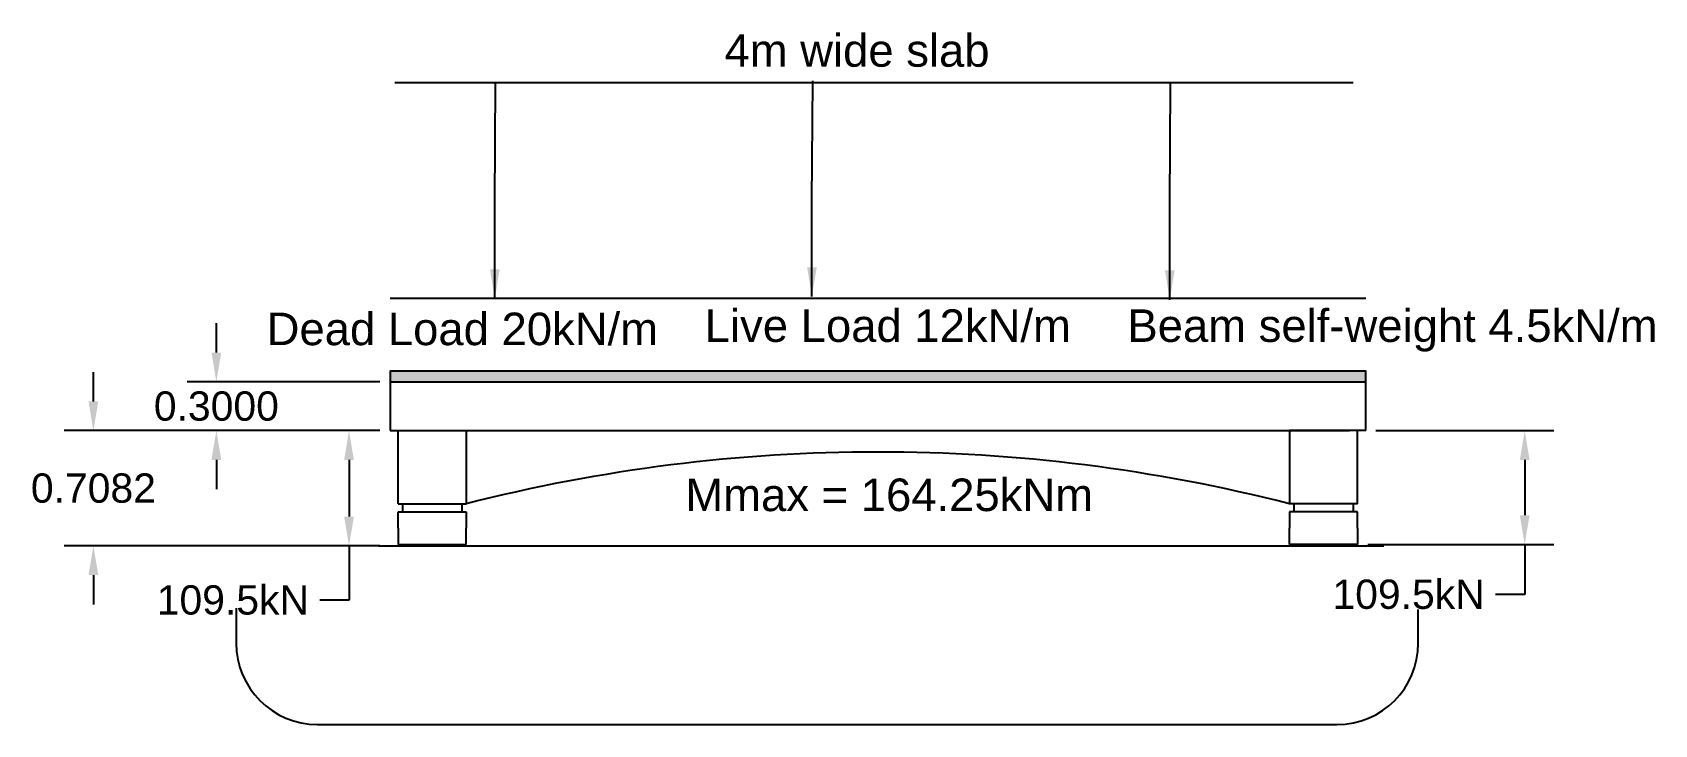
# Model space of a CAD drawing. Header units: inches. Extents: x 0 to 49.1, y 4.4 to 47.2.
# Drawn here: x 10.26 to 20.24, y 42.94 to 47.2 of the extents above.
import ezdxf

# ---------------------------------------------------------------- set-up
doc = ezdxf.new("R2010")
doc.units = ezdxf.units.IN
doc.header["$MEASUREMENT"] = 0
doc.styles.get("Standard").update_dxf_attribs({"font": 'arial.ttf'})
doc.dimstyles.get("Standard").update_dxf_attribs({"dimtxt": 0.18, "dimasz": 0.18, "dimexe": 0.18, "dimexo": 0.0625, "dimgap": 0.09, "dimtad": 0, "dimtih": 1, "dimtoh": 1, "dimdec": 4, "dimzin": 0, "dimdsep": 46, "dimtxsty": 'Standard', "dimcen": 0.09, "dimadec": 0, "dimazin": 0, "dimtfac": 1, "dimtdec": 4, "dimtofl": 0, "dimtmove": 0, "dimatfit": 3, "dimfxl": 1, "dimtolj": 1, "dimtzin": 0, "dimarcsym": 0})

# ---------------------------------------------------------------- blocks, each defined once
blk = doc.blocks.new('*D20')
at = {"color": 0, "lineweight": -2, "transparency": 16777216}
for p, q in [((11.3918, 45.2305), (11.3918, 45.4105)), ((12.3975, 45.0505), (11.2118, 45.0505)), ((12.3975, 44.7505), (11.2118, 44.7505)), ((11.3918, 44.5705), (11.3918, 44.3905))]:
    blk.add_line(p, q, dxfattribs=at)
at = {"color": 0, "transparency": 16777216}
for points in [[(11.3618, 45.2305), (11.4218, 45.2305), (11.3918, 45.0505)], [(11.3618, 44.5705), (11.4218, 44.5705), (11.3918, 44.7505)]]:
    blk.add_solid(points, dxfattribs=at)
at = {"layer": 'Defpoints', "color": 0, "transparency": 16777216}
for p in [(12.46, 45.0505), (11.3918, 44.7505), (12.46, 44.7505)]:
    blk.add_point(p, dxfattribs=at)
at = {"color": 0, "transparency": 16777216, "insert": (11.3918, 44.9005), "char_height": 0.18, "attachment_point": 5}
blk.add_mtext('\\A1;0.3000', dxfattribs=at)
blk = doc.blocks.new('*D21')
at = {"color": 0, "lineweight": -2, "transparency": 16777216}
for p, q in [((10.6356, 44.9305), (10.6356, 45.1105)), ((12.3975, 44.7505), (10.4556, 44.7505)), ((12.3975, 44.0424), (10.4556, 44.0424)), ((10.6356, 43.8624), (10.6356, 43.6824))]:
    blk.add_line(p, q, dxfattribs=at)
at = {"color": 0, "transparency": 16777216}
for points in [[(10.6056, 44.9305), (10.6656, 44.9305), (10.6356, 44.7505)], [(10.6056, 43.8624), (10.6656, 43.8624), (10.6356, 44.0424)]]:
    blk.add_solid(points, dxfattribs=at)
at = {"layer": 'Defpoints', "color": 0, "transparency": 16777216}
for p in [(12.46, 44.7505), (10.6356, 44.0424), (12.46, 44.0424)]:
    blk.add_point(p, dxfattribs=at)
at = {"color": 0, "transparency": 16777216, "insert": (10.6356, 44.3964), "char_height": 0.18, "attachment_point": 5}
blk.add_mtext('\\A1;0.7082', dxfattribs=at)
blk = doc.blocks.new('*D23')
at = {"color": 0, "lineweight": -2, "transparency": 16777216}
for p, q in [((12.3975, 44.7505), (12.0276, 44.7505)), ((12.2076, 44.5705), (12.2076, 44.2224)), ((12.3975, 44.0424), (12.0276, 44.0424)), ((12.2076, 44.0424), (12.2076, 43.7085)), ((12.2076, 43.7085), (12.0276, 43.7085))]:
    blk.add_line(p, q, dxfattribs=at)
at = {"color": 0, "transparency": 16777216}
for points in [[(12.1776, 44.5705), (12.2376, 44.5705), (12.2076, 44.7505)], [(12.1776, 44.2224), (12.2376, 44.2224), (12.2076, 44.0424)]]:
    blk.add_solid(points, dxfattribs=at)
at = {"layer": 'Defpoints', "color": 0, "transparency": 16777216}
for p in [(12.2076, 44.7505), (12.46, 44.7505), (12.46, 44.0424)]:
    blk.add_point(p, dxfattribs=at)
at = {"color": 0, "transparency": 16777216, "insert": (11.4933, 43.7085), "char_height": 0.18, "attachment_point": 5}
blk.add_mtext('\\A1;{\\C240;109.5kN}', dxfattribs=at)
blk = doc.blocks.new('*D28')
at = {"color": 0, "lineweight": -2, "transparency": 16777216}
for p, q in [((18.5225, 44.7505), (19.6181, 44.7505)), ((19.4381, 44.5705), (19.4381, 44.2305)), ((18.4725, 44.0505), (19.6181, 44.0505)), ((19.4381, 44.0505), (19.4381, 43.7434)), ((19.4381, 43.7434), (19.2581, 43.7434))]:
    blk.add_line(p, q, dxfattribs=at)
at = {"color": 0, "transparency": 16777216}
for points in [[(19.4081, 44.5705), (19.4681, 44.5705), (19.4381, 44.7505)], [(19.4081, 44.2305), (19.4681, 44.2305), (19.4381, 44.0505)]]:
    blk.add_solid(points, dxfattribs=at)
at = {"layer": 'Defpoints', "color": 0, "transparency": 16777216}
for p in [(18.46, 44.7505), (19.4381, 44.7505), (18.41, 44.0505)]:
    blk.add_point(p, dxfattribs=at)
at = {"color": 0, "transparency": 16777216, "insert": (18.7238, 43.7434), "char_height": 0.18, "attachment_point": 5}
blk.add_mtext('\\A1;{\\C240;109.5kN}', dxfattribs=at)

msp = doc.modelspace()

# ---------------------------------------------------------------- hatches: boundary and pattern name
h = msp.add_hatch()
h.set_pattern_fill('HONEY', color=256, scale=0.23, style=0)
h.paths.add_polyline_path([(18.46005, 45.1158), (12.46005, 45.1158), (12.46005, 45.05054), (18.46005, 45.05054)])

# ---------------------------------------------------------------- linework, layer by layer
for p, q in [((12.48976, 46.89164), (18.38361, 46.89164)), ((12.46005, 45.56473), (18.46136, 45.56473)), ((12.46005, 45.05054), (18.46005, 45.05054)), ((12.46005, 45.05054), (12.46005, 44.75054)), ((18.46005, 44.75054), (18.46005, 45.05054)), ((12.46005, 44.75054), (12.56005, 44.75054)), ((12.56005, 44.75054), (18.36005, 44.75054)), ((18.46005, 44.75054), (18.36005, 44.75054)), ((12.51005, 44.30054), (12.92754, 44.30054)), ((12.53614, 44.30054), (12.53614, 44.25054)), ((12.90144, 44.30054), (12.90144, 44.25054)), ((18.41005, 44.30054), (17.99256, 44.30054)), ((18.01865, 44.30054), (18.01865, 44.25054)), ((18.38395, 44.30054), (18.38395, 44.25054)), ((12.51005, 44.15054), (12.51005, 44.25054)), ((12.51005, 44.25054), (12.73505, 44.25054)), ((12.73505, 44.25054), (12.92754, 44.25054)), ((12.92754, 44.25054), (12.92754, 44.15054)), ((17.99256, 44.25054), (17.99256, 44.15054)), ((18.18505, 44.25054), (17.99256, 44.25054)), ((18.41005, 44.25054), (18.18505, 44.25054)), ((18.41005, 44.15054), (18.41005, 44.25054)), ((12.51005, 44.15054), (12.51005, 44.05054)), ((12.92754, 44.05054), (12.92754, 44.15054)), ((17.99256, 44.05054), (17.99256, 44.15054)), ((18.41005, 44.15054), (18.41005, 44.05054)), ((12.38872, 44.04236), (18.57136, 44.04236)), ((12.51005, 44.05054), (12.73505, 44.05054)), ((12.73505, 44.05054), (12.92754, 44.05054)), ((18.18505, 44.05054), (17.99256, 44.05054)), ((18.41005, 44.05054), (18.18505, 44.05054)), ((11.51396, 43.65992), (11.51396, 43.44363)), ((18.7836, 43.44363), (18.7836, 43.65145)), ((12.01396, 42.94363), (18.2836, 42.94363))]:
    msp.add_line(p, q)
msp.add_lwpolyline([(12.46005, 45.05054), (18.46005, 45.05054), (18.46005, 45.1158), (12.46005, 45.1158)], close=True)
for points in [[(12.51005, 44.30054), (12.51005, 44.75054), (12.92754, 44.75054), (12.92754, 44.30054)], [(18.41005, 44.30054), (18.41005, 44.75054), (17.99256, 44.75054), (17.99256, 44.30054)]]:
    msp.add_lwpolyline(points)
for centre, radius, start, end in [((15.46005, 34.38804), 10.23089, 75.668274, 104.331726), ((12.01396, 43.44363), 0.5, 180, 270), ((18.2836, 43.44363), 0.5, 270, 0)]:
    msp.add_arc(centre, radius, start, end)

# ---------------------------------------------------------------- texts
at = {"char_height": 0.2, "attachment_point": 1}
for s, width, heights, insert in [('4m wide slab', 1.6929331, [0], (14.51665, 47.18789)), ('Live Load 12kN/m', 2.2533625, [0.32527], (14.39525, 45.4961)), ('Beam self-weight 4.5kN/m', 3.2818679, [0.39772], (16.9946, 45.4961)), ('Dead Load 20kN/m', 2.5027516, [0.31082], (11.70102, 45.47605)), ('Mmax = 164.25kNm', 3.003199, [0.32527], (14.27597, 44.45591))]:
    msp.add_mtext_dynamic_manual_height_columns(s, width=width, gutter_width=1, heights=heights, dxfattribs=dict(at, insert=insert))

# ---------------------------------------------------------------- dimensions: what is measured, and where the dimension line sits
for base, p1, p2, picture, middle in [((11.39182, 44.75054), (12.46005, 45.05054), (12.46005, 44.75054), '*D20', (11.39182, 44.90054)), ((10.63555, 44.04236), (12.46005, 44.75054), (12.46005, 44.04236), '*D21', (10.63555, 44.39645))]:
    dim = msp.add_linear_dim(base=base, p1=p1, p2=p2, angle=90, dimstyle='Standard')
    dim.commit()
    dim.dimension.update_dxf_attribs({"geometry": picture, "text_midpoint": middle, "dimtype": 160})
for base, p1, p2, picture, middle in [((12.20763, 44.75054), (12.46005, 44.04236), (12.46005, 44.75054), '*D23', (11.49333, 43.70851)), ((19.4381, 44.75054), (18.41005, 44.05054), (18.46005, 44.75054), '*D28', (18.72381, 43.74336))]:
    dim = msp.add_linear_dim(base=base, p1=p1, p2=p2, angle=90, text='{\\C240;109.5kN}', dimstyle='Standard')
    dim.commit()
    dim.dimension.update_dxf_attribs({"geometry": picture, "text_midpoint": middle, "dimtype": 160})

# ---------------------------------------------------------------- leaders
for points in [[(13.10411, 45.5622), (13.10411, 46.14899), (13.10928, 46.88858)], [(15.05441, 45.5755), (15.05441, 46.16228), (15.05957, 46.90188)], [(17.25522, 45.55559), (17.25522, 46.14238), (17.26038, 46.88197)]]:
    msp.add_leader(points, dimstyle='Standard')

doc.saveas('drawing.dxf')
